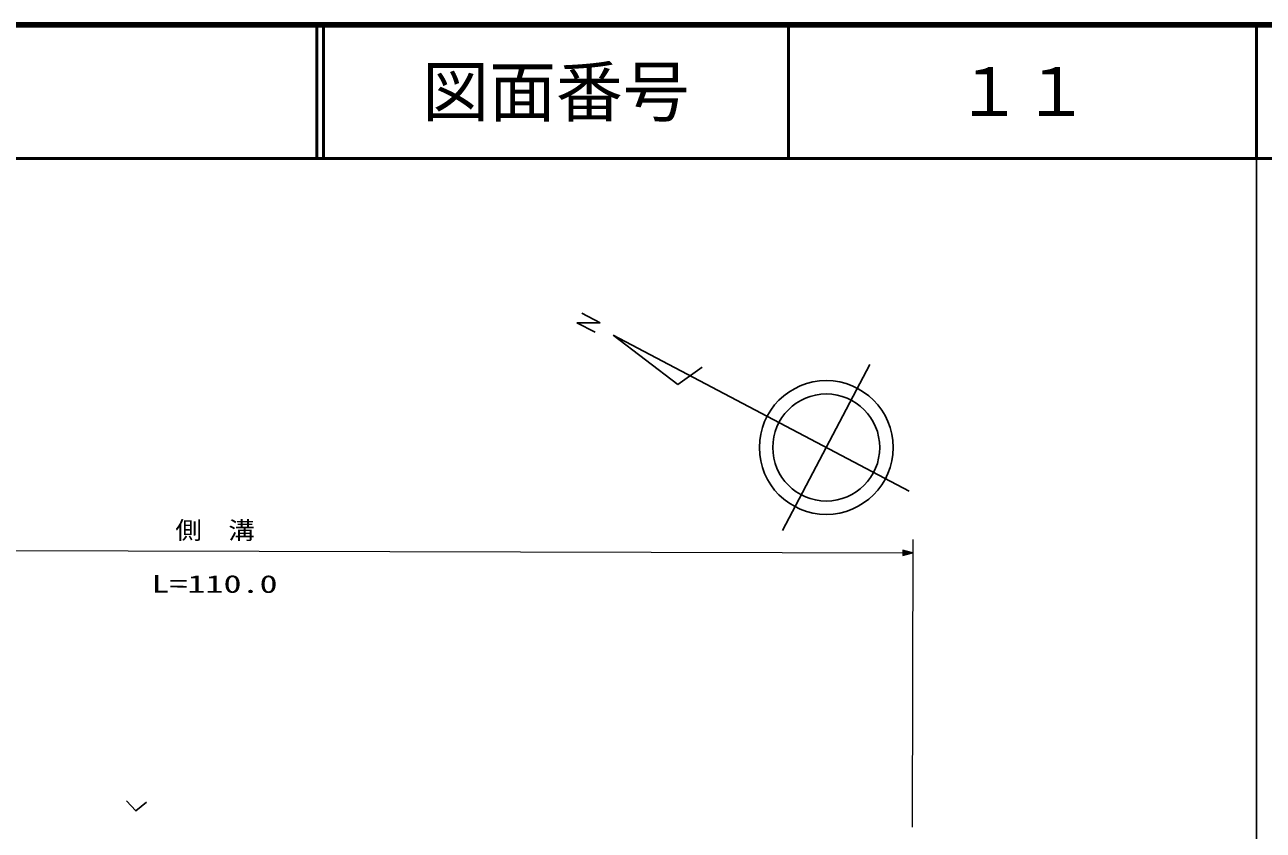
# Model space of a CAD drawing. Units: millimetres, scale not verified. Extents: x 40000 to 680000, y 20000 to 380000.
# Drawn here: x 486912 to 579500, y 319782 to 380000 of the extents above; entities that cross this region are included whole.
import ezdxf
from ezdxf.enums import TextEntityAlignment as Align

# ---------------------------------------------------------------- set-up
doc = ezdxf.new("R2010")
doc.units = ezdxf.units.MM
doc.header["$LTSCALE"] = 1000
for name, color, linetype, lineweight in [('M-BGD', 7, 'Continuous', 25), ('M-STR-HTXT', 7, 'Continuous', 13), ('M-TTL', 2, 'Continuous', 140), ('M-TTL-BAND', 7, 'Continuous', 25), ('M-TTL-LINE', 7, 'Continuous', 50)]:
    doc.layers.add(name, color=color, linetype=linetype, lineweight=lineweight)
doc.layers.add('M-TTL-TXT', color=7, linetype='Continuous')
doc.styles.add('ＭＳ ゴシック', font='')
doc.styles.get('ＭＳ ゴシック').set_extended_font_data('MS Gothic')

# ---------------------------------------------------------------- blocks, each defined once
blk = doc.blocks.new('BUHIN841')
at = {"color": 7, "linetype": 'Continuous', "lineweight": 25}
blk.add_lwpolyline([(26, 830), (-323, -141), (627, -544)], dxfattribs=at)
blk = doc.blocks.new('BUHIN2141')
at = {"color": 7, "linetype": 'Continuous', "lineweight": 13}
for points in [[(0, 0), (-182, 751), (-514, 577)], [(-71, 136), (-442, 562), (-210, 684)], [(-106, 203), (-405, 550), (-222, 646)], [(-142, 271), (-367, 538), (-234, 608)], [(-177, 337), (-329, 526), (-246, 570)]]:
    blk.add_lwpolyline(points, close=True, dxfattribs=at)
for points in [[(-36, 68), (-480, 574), (-198, 722), (-37, 70)], [(-274, 523), (-212, 405), (-291, 515), (-257, 532), (-212, 405)]]:
    blk.add_lwpolyline(points, dxfattribs=at)

msp = doc.modelspace()

# ---------------------------------------------------------------- linework, layer by layer
at = {"layer": 'M-BGD'}
for p, q in [((529928, 357715), (528554, 358430)), ((529551, 357008), (528186, 357728)), ((528186, 357728), (529928, 357715)), ((530906, 356787), (535747, 353106)), ((530906, 356787), (553022, 345132)), ((535747, 353106), (537564, 354409)), ((550093, 354589), (543566, 342203))]:
    msp.add_line(p, q, dxfattribs=at)
for radius in [5000, 4000]:
    msp.add_circle((546830, 348396), radius, dxfattribs=at)
at = {"layer": 'M-STR-HTXT'}
for p, q in [((448218, 340786), (553301, 340519)), ((553304, 341519), (553249, 320007))]:
    msp.add_line(p, q, dxfattribs=at)
at = {"layer": 'M-TTL'}
msp.add_line((680000, 380000), (40000, 380000), dxfattribs=at)
at = {"layer": 'M-TTL-BAND'}
msp.add_line((579000, 20000), (579000, 370000), dxfattribs=at)
at = {"layer": 'M-TTL-LINE'}
for p, q in [((508747, 380000), (508747, 370000)), ((509247, 380000), (509247, 370000)), ((543997, 380000), (543997, 370000)), ((579000, 380000), (579000, 370000)), ((40000, 370000), (680000, 370000))]:
    msp.add_line(p, q, dxfattribs=at)

# ---------------------------------------------------------------- block references
at = {"layer": 'M-BGD', "rotation": 62.2118}
msp.add_blockref('BUHIN841', (495246, 321572), dxfattribs=at)
at = {"layer": 'M-STR-HTXT', "rotation": 62.2118}
msp.add_blockref('BUHIN2141', (553301, 340519), dxfattribs=at)

# ---------------------------------------------------------------- texts
at = {"layer": 'M-STR-HTXT', "style": 'ＭＳ ゴシック'}
for s, width, p in [('側\u3000溝', 1.1, (498165, 341159)), ('L=110.0', 1.5, (496380, 337154))]:
    msp.add_text(s, height=1320, rotation=359.855, dxfattribs=dict(at, width=width)).set_placement(p, align=Align.BOTTOM_LEFT)
at = {"layer": 'M-TTL-TXT', "style": 'ＭＳ ゴシック'}
for s, p in [('図面番号', (526622, 375000)), ('１１', (561497, 375000))]:
    msp.add_text(s, height=3666, dxfattribs=at).set_placement(p, align=Align.MIDDLE_CENTER)

doc.saveas('drawing.dxf')
